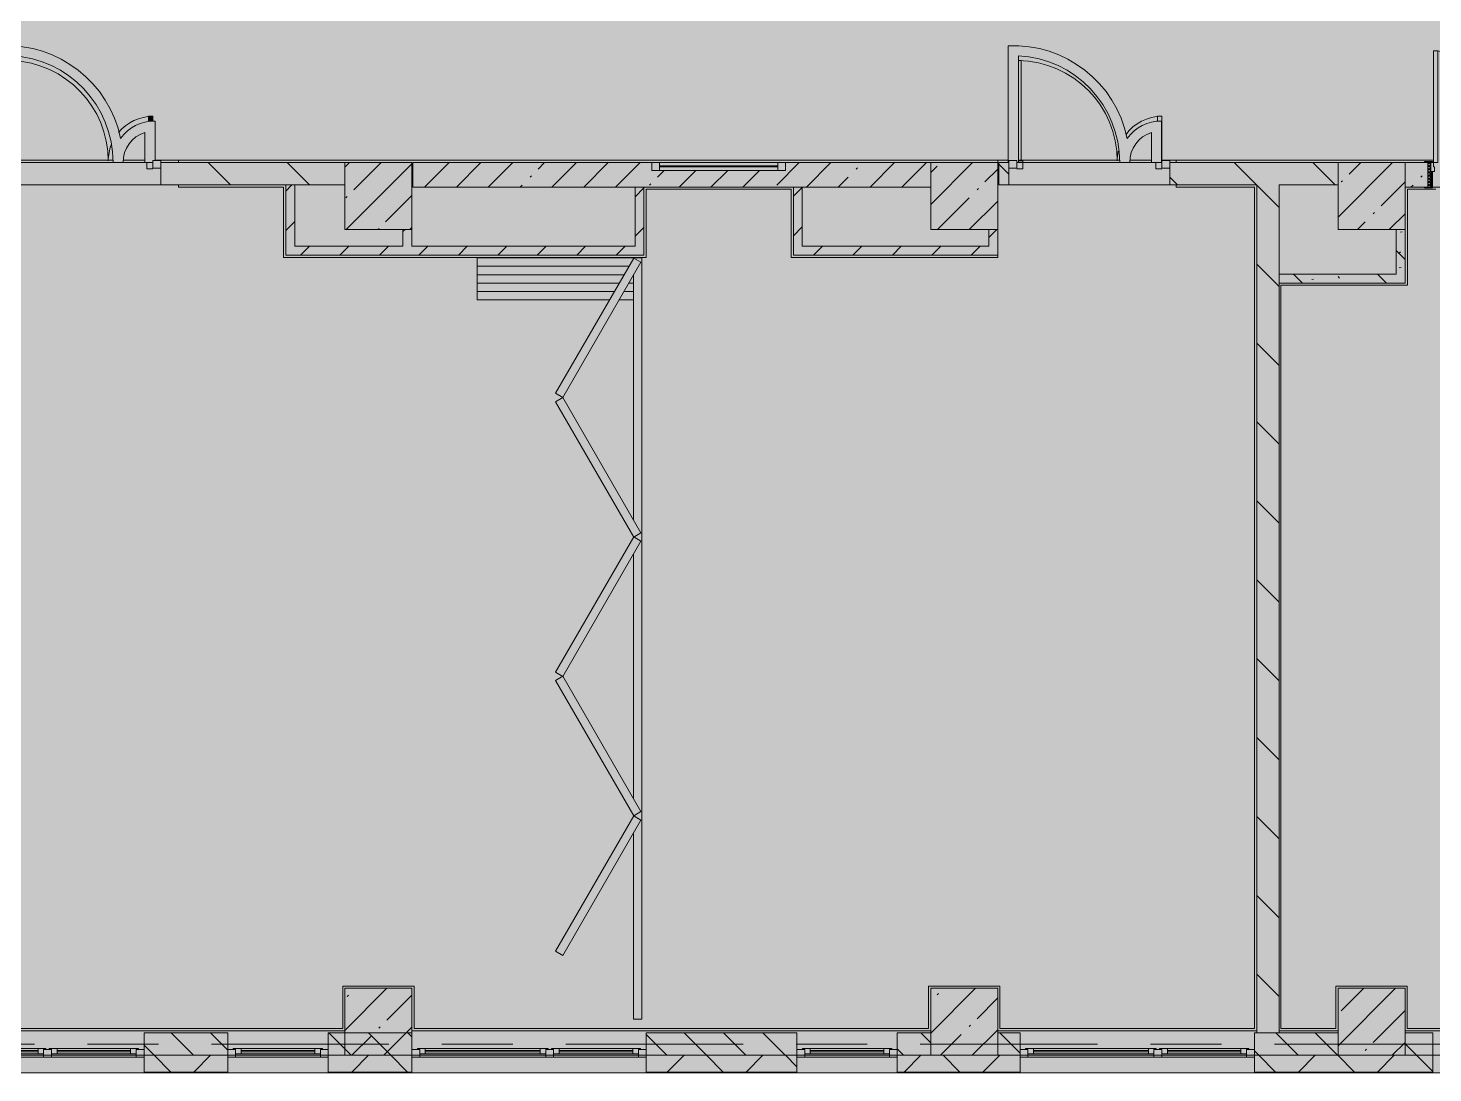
# Model space of a CAD drawing. Header units: millimetres. Extents: x -5714 to 188114, y -8553 to 29000.
# Drawn here: x 74925 to 87514, y -258 to 9105 of the extents above; entities that cross this region are included whole.
import ezdxf

# ---------------------------------------------------------------- set-up
doc = ezdxf.new("R2010")
doc.units = ezdxf.units.MM
doc.linetypes.add('Осевая', pattern=[3175, 635, -476.25, 1587.5, -476.25])
doc.layers.add('A-DETL-GENF-3', color=7, linetype='Continuous', lineweight=9, true_color=0xc0c0c0, transparency=0.4)
for name, color, linetype, lineweight, true_color in [('A-DETL-GENF-4', 7, 'Continuous', 5, 0xb7b7b7), ('A-DOOR-3', 7, 'Continuous', 5, 0xaaaaaa), ('A-DOOR-4', 7, 'Continuous', 5, 0xe2e2e2), ('A-DOOR-5', 7, 'Continuous', 5, 0xb7b7b7), ('A-DOOR-FRAM-2', 7, 'Continuous', 5, 0xe2e2e2), ('A-DOOR-FRAM-3', 7, 'Continuous', 5, 0xaaaaaa), ('A-DOOR-FRAM-4', 7, 'Continuous', 5, 0xb7b7b7), ('A-FLOR-1', 7, 'Continuous', 5, 0xb7b7b7), ('A-GLAZ-3', 7, 'Continuous', 5, 0x737373), ('A-GLAZ-CWMG-4', 7, 'Continuous', 5, 0x737373), ('A-WALL-3', 7, 'Continuous', 5, 0x737373), ('A-WALL-4', 7, 'Continuous', 9, 0x737373), ('I-WALL-3', 7, 'Continuous', 5, 0x737373), ('I-WALL-4', 7, 'Continuous', 5, 0x787878), ('S-COLS-1', 7, 'Continuous', 5, 0x737373)]:
    doc.layers.add(name, color=color, linetype=linetype, lineweight=lineweight, true_color=true_color)
for name, color, linetype, lineweight in [('A-WALL-2', 7, 'Continuous', 5), ('I-WALL-2', 7, 'Continuous', 5), ('S-COLS-2', 7, 'Continuous', 5), ('Оси', 7, 'Continuous', 9), ('Оси-2', 7, 'Осевая', 9)]:
    doc.layers.add(name, color=color, linetype=linetype, lineweight=lineweight)
pattern_1 = [(135, (61103.76, 0), (-353.553, -353.553), [])]
pattern_2 = [(135, (61103.76, 0), (-377.171, -377.171), [533.4, -88.9, 17.78, -88.9]), (135, (61103.76, 376.94), (-377.171, -377.171), []), (50, (61103.76, 0), (637.645, -55.787), [66.675, -733.425]), (355, (61103.76, 0), (-123.35, 668.7), [53.34, -586.74]), (100.451, (61156.9, -4.65), (514.299, 612.908), [56.665, -623.315]), (46.184, (61103.8, 177.8), (948.776, -147.15), [100.012, -1100.137]), (96.636, (61182.8, 165.5), (830.91, 865.997), [84.998, -934.973]), (351.184, (61103.8, 177.8), (830.918, 865.988), [80.01, -880.11]), (21, (61192.66, 133.35), (530.651, -357.928), [66.675, -733.425]), (326, (61192.66, 133.35), (216.308, 644.658), [53.34, -586.74]), (71.451, (61236.9, 103.5), (746.96, 286.724), [56.665, -623.315]), (37.5, (61103.76, 0), (10.8105, 295.9426), [16.764, -562.864, 16.764, -578.866, -588.962]), (37.5, (61103.76, 0), (10.8105, 295.9426), [-1175.258, 16.764, -572.198]), (7.5, (61103.76, 0), (233.869, 350.6318), [16.764, -322.834, 16.764, -549.529, -224.472]), (7.5, (61103.76, 0), (233.869, 350.6318), [-905.891, 16.764, -207.708]), (327.5, (60905.51, 0), (474.5678, -20.0513), [16.764, -205.486, 16.764, -676.656, -920.115]), (327.5, (60905.51, 0), (474.5678, -20.0513), [-915.67, 16.764, -903.351]), (317.5, (60816.6, 0), (518.452, 88.9934), [16.764, -272.161, 16.764, -443.738, -653.415]), (317.5, (60816.6, 0), (518.452, 88.9934), [-749.427, 16.764, -636.651])]
pattern_3 = [(45, (61103.76, 0), (-176.7767, 176.7767), [])]
pattern_4 = [(45, (61103.76, 0), (-285.123, 285.123), []), (45, (61388.9, 0), (-285.123, 285.123), [504.031, -100.806, 16.764, -84.042])]

# ---------------------------------------------------------------- blocks, each defined once
blk = doc.blocks.new('BSC_Колонна _Прямоугольная - 600х600-V110-3_9_1_птичка')
at = {"layer": 'S-COLS-2'}
h = blk.add_hatch(dxfattribs=at)
h.set_pattern_fill('FP_46', color=256, style=0, pattern_type=2)
h.set_pattern_definition([(45, (-25860, -200), (-285.123, 285.123), []), (45, (-25574.88, -200), (-285.123, 285.123), [504.031, -100.806, 16.764, -84.042])])
h.paths.add_polyline_path([(-300, -300), (300, -300), (300, 300), (-300, 300)])
at = {"layer": 'S-COLS-1'}
for p, q in [((300, 300), (-300, 300)), ((-300, 300), (-300, -300)), ((300, -300), (300, 300)), ((-300, -300), (300, -300))]:
    blk.add_line(p, q, dxfattribs=at)
blk = doc.blocks.new('BSC_Колонна _Прямоугольная - 600х600-V122-3_9_1_птичка')
at = {"layer": 'S-COLS-2'}
h = blk.add_hatch(dxfattribs=at)
h.set_pattern_fill('FP_59', color=256, style=0, pattern_type=2)
h.set_pattern_definition([(45, (-25860, -7600), (-285.123, 285.123), []), (45, (-25574.88, -7600), (-285.123, 285.123), [504.031, -100.806, 16.764, -84.042])])
h.paths.add_polyline_path([(-300, -300), (300, -300), (300, 300), (-300, 300), (-300, 150)])
at = {"layer": 'S-COLS-1'}
for p, q in [((300, 300), (-300, 300)), ((-300, 300), (-300, -300)), ((300, -300), (300, 300)), ((-300, -300), (300, -300))]:
    blk.add_line(p, q, dxfattribs=at)
blk = doc.blocks.new('120_Окно_СКБ_2Ст - 120_Окно_СКБ_2Ст 2100х2500 _мал створка СЛЕВА_-V126-3_9_1_птичка')
at = {"layer": 'A-GLAZ-3'}
for p, q in [((-1050, -127), (-1050, -57)), ((-1050, -57), (-980, -57)), ((1050, -57), (-1050, -57)), ((-980, -57), (-980, -127)), ((-220, -87), (-980, -87)), ((-980, -87), (-980, -127)), ((-930, -137), (-930, -87)), ((-930, -107), (-270, -107)), ((-270, -117), (-930, -117)), ((-270, -137), (-270, -87)), ((-220, -127), (-220, -57)), ((-220, -57), (-150, -57)), ((-220, -127), (-220, -87)), ((-150, -57), (-150, -127)), ((980, -87), (-150, -87)), ((-150, -87), (-150, -127)), ((-100, -137), (-100, -87)), ((-100, -107), (930, -107)), ((930, -117), (-100, -117)), ((930, -137), (930, -87)), ((980, -127), (980, -57)), ((980, -57), (1050, -57)), ((980, -127), (980, -87)), ((1050, -57), (1050, -127)), ((-980, -127), (-1050, -127)), ((-1050, -127), (-1000, -127)), ((-980, -127), (-1000, -127)), ((-1000, -127), (-1000, -137)), ((-1000, -137), (-200, -137)), ((-200, -137), (-1000, -137)), ((-150, -127), (-220, -127)), ((-200, -127), (-220, -127)), ((-200, -127), (-170, -127)), ((-200, -137), (-200, -127)), ((-150, -127), (-170, -127)), ((-170, -127), (-170, -137)), ((-170, -137), (1000, -137)), ((1000, -137), (-170, -137)), ((1050, -127), (980, -127)), ((1000, -127), (980, -127)), ((1000, -127), (1050, -127)), ((1000, -137), (1000, -127))]:
    blk.add_line(p, q, dxfattribs=at)
blk = doc.blocks.new('120_Окно_СКБ_1Ст - 120_Окно_СКБ_1Ст 900х2500_h_-22445987-3_9_1_птичка')
at = {"layer": 'A-GLAZ-3'}
for p, q in [((-450, -127), (-450, -57)), ((-450, -57), (-380, -57)), ((450, -57), (-450, -57)), ((-380, -57), (-380, -127)), ((380, -87), (-380, -87)), ((-380, -87), (-380, -127)), ((-330, -137), (-330, -87)), ((-330, -107), (330, -107)), ((330, -117), (-330, -117)), ((330, -137), (330, -87)), ((380, -127), (380, -57)), ((380, -57), (450, -57)), ((380, -127), (380, -87)), ((450, -57), (450, -127)), ((-380, -127), (-450, -127)), ((-450, -127), (-400, -127)), ((-380, -127), (-400, -127)), ((-400, -127), (-400, -137)), ((-400, -137), (400, -137)), ((400, -137), (-400, -137)), ((450, -127), (380, -127)), ((400, -127), (380, -127)), ((400, -127), (450, -127)), ((400, -137), (400, -127))]:
    blk.add_line(p, q, dxfattribs=at)
blk = doc.blocks.new('120_Окно_СКБ_1Ст - 120_Окно_СКБ_1Ст 900х2500_h_-20664874-3_9_1_птичка')
at = {"layer": 'A-GLAZ-3'}
for p, q in [((-450, -127), (-450, -57)), ((-450, -57), (-380, -57)), ((450, -57), (-450, -57)), ((-380, -57), (-380, -127)), ((380, -87), (-380, -87)), ((-380, -87), (-380, -127)), ((-330, -137), (-330, -87)), ((-330, -107), (330, -107)), ((330, -117), (-330, -117)), ((330, -137), (330, -87)), ((380, -127), (380, -57)), ((380, -57), (450, -57)), ((380, -127), (380, -87)), ((450, -57), (450, -127)), ((-380, -127), (-450, -127)), ((-450, -127), (-400, -127)), ((-380, -127), (-400, -127)), ((-400, -127), (-400, -137)), ((-400, -137), (400, -137)), ((400, -137), (-400, -137)), ((450, -127), (380, -127)), ((400, -127), (380, -127)), ((400, -127), (450, -127)), ((400, -137), (400, -127))]:
    blk.add_line(p, q, dxfattribs=at)
blk = doc.blocks.new('DOR__перегородка__Прямоугольная - ТП-3_ Вн_ДПГ_6820х3300h-19315679-3_9_1_птичка')
at = {"layer": 'A-DOOR-5'}
for p, q in [((6445, 1474), (6820, 1474)), ((6445, 1474), (6445, 288)), ((6520, 1474), (6520, 244)), ((6595, 1474), (6595, 201)), ((6670, 1474), (6670, 158)), ((6745, 1474), (6745, 114)), ((6820, 1474), (6820, 0)), ((6445, 201), (6445, 75)), ((6520, 158), (6520, 75)), ((0, 75), (0, 0)), ((0, 75), (1664, 75)), ((0, 0), (6820, 0)), ((1814, 75), (1827, 75)), ((1977, 75), (4164, 75)), ((4314, 75), (4325, 75)), ((4475, 75), (6663, 75)), ((6595, 114), (6595, 75)), ((6813, 75), (6820, 75))]:
    blk.add_line(p, q, dxfattribs=at)
at = {"layer": 'A-DOOR-FRAM-4'}
for p, q in [((570, 707), (608, 772)), ((608, 772), (1820, 72)), ((1821, 72), (3033, 772)), ((3033, 772), (3071, 707)), ((3070, 707), (3107, 772)), ((3107, 772), (4320, 72)), ((4319, 72), (5532, 772)), ((5532, 772), (5569, 707)), ((5569, 707), (5607, 772)), ((5607, 772), (6819, 72)), ((1783, 7), (570, 707)), ((3071, 707), (1858, 7)), ((4282, 7), (3070, 707)), ((5569, 707), (4357, 7)), ((6781, 7), (5569, 707)), ((1820, 72), (1783, 7)), ((1858, 7), (1821, 72)), ((4320, 72), (4282, 7)), ((4357, 7), (4319, 72)), ((6819, 72), (6781, 7))]:
    blk.add_line(p, q, dxfattribs=at)
blk = doc.blocks.new('BSC_Колонна _Прямоугольная - 600х600-V200-3_9_1_птичка')
at = {"layer": 'S-COLS-2'}
h = blk.add_hatch(dxfattribs=at)
h.set_pattern_fill('FP_121', color=256, style=0, pattern_type=2)
h.set_pattern_definition([(45, (-22210, -7600), (-285.123, 285.123), []), (45, (-21924.88, -7600), (-285.123, 285.123), [504.031, -100.806, 16.764, -84.042])])
h.paths.add_polyline_path([(-300, -300), (300, -300), (300, 300), (-300, 300), (-300, 150)])
at = {"layer": 'S-COLS-1'}
for p, q in [((300, 300), (-300, 300)), ((-300, 300), (-300, -300)), ((300, -300), (300, 300)), ((-300, -300), (300, -300))]:
    blk.add_line(p, q, dxfattribs=at)
blk = doc.blocks.new('BSC_Колонна _Прямоугольная - 600х600-V201-3_9_1_птичка')
at = {"layer": 'S-COLS-2'}
h = blk.add_hatch(dxfattribs=at)
h.set_pattern_fill('FP_122', color=256, style=0, pattern_type=2)
h.set_pattern_definition([(45, (-22210, -200), (-285.123, 285.123), []), (45, (-21924.88, -200), (-285.123, 285.123), [504.031, -100.806, 16.764, -84.042])])
h.paths.add_polyline_path([(-300, -300), (300, -300), (300, 300), (-300, 300)])
at = {"layer": 'S-COLS-1'}
for p, q in [((300, 300), (-300, 300)), ((-300, 300), (-300, -300)), ((300, -300), (300, 300)), ((-300, -300), (300, -300))]:
    blk.add_line(p, q, dxfattribs=at)
blk = doc.blocks.new('BSC_Колонна _Прямоугольная - 600х600-V210-3_9_1_птичка')
at = {"layer": 'S-COLS-2'}
h = blk.add_hatch(dxfattribs=at)
h.set_pattern_fill('FP_132', color=256, style=0, pattern_type=2)
h.set_pattern_definition([(45, (-16960, -7600), (-285.123, 285.123), []), (45, (-16674.88, -7600), (-285.123, 285.123), [504.031, -100.806, 16.764, -84.042])])
h.paths.add_polyline_path([(-300, -300), (300, -300), (300, 300), (-300, 300)])
at = {"layer": 'S-COLS-1'}
for p, q in [((300, 300), (-300, 300)), ((-300, 300), (-300, -300)), ((300, -300), (300, 300)), ((-300, -300), (300, -300))]:
    blk.add_line(p, q, dxfattribs=at)
blk = doc.blocks.new('120_Окно_СКБ_1Ст - 120_Окно_СКБ_1Ст 400х1200 EI30-24228621-3_9_1_птичка')
at = {"layer": 'A-GLAZ-3'}
for p, q in [((-600, 40), (-600, 110)), ((-600, 110), (-530, 110)), ((600, 110), (-600, 110)), ((-530, 40), (-600, 40)), ((-600, 40), (600, 40)), ((-530, 110), (-530, 40)), ((530, 80), (-530, 80)), ((530, 70), (-530, 70)), ((530, 40), (530, 110)), ((530, 110), (600, 110)), ((600, 40), (530, 40)), ((600, 110), (600, 40))]:
    blk.add_line(p, q, dxfattribs=at)
blk = doc.blocks.new('110_Дверь_СКБ_1Ст_Внутренняя1 - Д-4_п__1100x2100h_административные помещения-32218723-3_9_1_птичка')
at = {"layer": 'A-DOOR-3'}
h = blk.add_hatch(dxfattribs=at)
h.set_pattern_fill('FP_36', color=256, style=0, pattern_type=2)
h.set_pattern_definition([(135, (1751.41, 174.685), (-14.14214, -14.14214), []), (225, (1751.41, 174.685), (14.14214, -14.14214), [])])
h.paths.add_polyline_path([(562.5, -110), (562.5, 110), (537.5, 110), (537.5, -110)])
at = {"layer": 'A-DOOR-4'}
h = blk.add_hatch(color=256, dxfattribs=at)
h.paths.add_polyline_path([(537.5, 30), (537.5, 110), (512.5, 110), (512.5, 70), (502.5, 70), (502.5, 30)])
h.paths.add_polyline_path([(-477.5, 30), (-477.5, 70), (-487.5, 70), (-487.5, 110), (-512.5, 110), (-512.5, 30)])
at = {"layer": 'A-DOOR-FRAM-2'}
for points in [[(-447.5, 110), (-447.5, 1110), (-487.5, 1110), (-487.5, 110)], [(-497.5, 110), (-497.5, 118), (-567.5, 118), (-567.5, 110)], [(-497.5, -110), (-497.5, 30), (-512.5, 30), (-512.5, -110)], [(592.5, 110), (592.5, 118), (522.5, 118), (522.5, 110)], [(537.5, -110), (537.5, 30), (522.5, 30), (522.5, -110)], [(-497.5, -118), (-497.5, -110), (-567.5, -110), (-567.5, -118)], [(592.5, -118), (592.5, -110), (522.5, -110), (522.5, -118)]]:
    blk.add_hatch(color=256, dxfattribs=at).paths.add_polyline_path(points)
at = {"layer": 'A-DOOR-FRAM-3'}
h = blk.add_hatch(dxfattribs=at)
h.set_pattern_fill('FP_37', color=256, style=0, pattern_type=2)
h.set_pattern_definition([(45, (-371.384, 174.685), (-14.1421, 14.1421), []), (135, (-371.384, 174.685), (-14.1421, -14.1421), [])])
h.paths.add_polyline_path([(-512.5, -110), (-512.5, 110), (-537.5, 110), (-537.5, -110)])
at = {"layer": 'A-DOOR-5'}
for p, q in [((-487.5, 1110), (-487.5, 110)), ((-447.5, 1110), (-487.5, 1110)), ((-447.5, 110), (-447.5, 1110)), ((-487.5, 110), (-447.5, 110))]:
    blk.add_line(p, q, dxfattribs=at)
blk.add_arc((-487.5, 110), 1000, 360, 90, dxfattribs=at)
at = {"layer": 'A-DOOR-FRAM-4'}
for p, q in [((-497.5, 118), (-567.5, 118)), ((-567.5, 118), (-567.5, 110)), ((-567.5, 110), (-497.5, 110)), ((-512.5, 110), (-537.5, 110)), ((-537.5, 110), (-537.5, -110)), ((-487.5, 110), (-512.5, 110)), ((-512.5, 110), (-512.5, 30)), ((-512.5, -110), (-512.5, 110)), ((-497.5, 110), (-512.5, 110)), ((-512.5, 110), (-512.5, 109)), ((-512.5, 109), (-497.5, 109)), ((-512.5, 30), (-477.5, 30)), ((-497.5, 30), (-512.5, 30)), ((-512.5, 30), (-512.5, -110)), ((-497.5, 110), (-497.5, 118)), ((-497.5, 109), (-497.5, 110)), ((-497.5, -110), (-497.5, 30)), ((-487.5, 70), (-487.5, 110)), ((-477.5, 70), (-487.5, 70)), ((-477.5, 30), (-477.5, 70)), ((512.5, 70), (502.5, 70)), ((502.5, 70), (502.5, 30)), ((502.5, 30), (537.5, 30)), ((512.5, 110), (512.5, 70)), ((537.5, 110), (512.5, 110)), ((592.5, 118), (522.5, 118)), ((522.5, 118), (522.5, 110)), ((537.5, 110), (522.5, 110)), ((522.5, 110), (522.5, 109)), ((522.5, 110), (592.5, 110)), ((522.5, 109), (537.5, 109)), ((537.5, 30), (522.5, 30)), ((522.5, 30), (522.5, -110)), ((537.5, 30), (537.5, 110)), ((562.5, 110), (537.5, 110)), ((537.5, 110), (537.5, -110)), ((537.5, 109), (537.5, 110)), ((537.5, -110), (537.5, 30)), ((562.5, -110), (562.5, 110)), ((592.5, 110), (592.5, 118)), ((-497.5, -110), (-567.5, -110)), ((-567.5, -110), (-567.5, -118)), ((-567.5, -118), (-497.5, -118)), ((-537.5, -110), (-512.5, -110)), ((-512.5, -110), (-497.5, -110)), ((-497.5, -118), (-497.5, -110)), ((522.5, -110), (537.5, -110)), ((592.5, -110), (522.5, -110)), ((522.5, -110), (522.5, -118)), ((522.5, -118), (592.5, -118)), ((537.5, -110), (562.5, -110)), ((592.5, -118), (592.5, -110))]:
    blk.add_line(p, q, dxfattribs=at)
blk = doc.blocks.new('Прямоугольный импост - 50 x 70 мм-31927764-3_9_1_птичка')
at = {"layer": 'A-GLAZ-CWMG-4'}
for p, q in [((-70, 35), (0, 35)), ((-70, -35), (-70, 35)), ((0, 35), (0, -35)), ((0, -35), (-70, -35))]:
    blk.add_line(p, q, dxfattribs=at)
blk = doc.blocks.new('Дверь_Витражная_остекление_ - ДВН_ДАО_Главный вход_1200 в свету Д-22 _п_-31928779-3_9_1_птичка')
at = {"layer": 'A-DOOR-4'}
for points in [[(-615, 30), (-610, 30), (-615, 930)], [(610, 384), (650, 388), (650, 430), (610, 430), (610, 388)]]:
    blk.add_hatch(color=256, dxfattribs=at).paths.add_polyline_path(points)
at = {"layer": 'A-DETL-GENF-4'}
for p, q in [((-610, 30), (-610, 930)), ((650, 430), (610, 430)), ((610, 430), (610, 384)), ((650, 387), (650, 430)), ((-595, 30), (-615, 30)), ((-595, -40), (-595, 30)), ((595, -40), (595, 16)), ((-650, -40), (-595, -40)), ((650, -40), (595, -40))]:
    blk.add_line(p, q, dxfattribs=at)
at = {"layer": 'A-DOOR-5'}
blk.add_line((650, 430), (650, 387), dxfattribs=at)
for centre, radius, start, end in [((-650, 30), 900, 360, 87.7416), ((650, 30), 400, 90, 140.1159), ((650, 30), 400, 158.7261, 180)]:
    blk.add_arc(centre, radius, start, end, dxfattribs=at)
blk = doc.blocks.new('Дверь_Витражная_остекление_ - ДВН_ДАО_Главный вход_1200 в свету Д-22 _п_-V255-3_9_1_птичка')
at = {"layer": 'A-DOOR-4'}
for points in [[(-636, 30), (-610, 30), (-610, 930), (-636, 930)], [(648, 30), (650, 35), (648, 430), (610, 430), (610, 386), (648, 388), (648, 35)]]:
    blk.add_hatch(color=256, dxfattribs=at).paths.add_polyline_path(points)
at = {"layer": 'A-DETL-GENF-4'}
for p, q in [((-610, 930), (-636, 930)), ((-610, 30), (-610, 930)), ((650, 430), (610, 430)), ((610, 430), (610, 386)), ((650, 35), (650, 430)), ((-636, 30), (-610, 30)), ((-595, 30), (-636, 30)), ((-595, -40), (-595, 30)), ((595, -40), (595, 16)), ((-650, -40), (-595, -40)), ((650, -40), (595, -40))]:
    blk.add_line(p, q, dxfattribs=at)
at = {"layer": 'A-DOOR-5'}
blk.add_line((650, 430), (650, 35), dxfattribs=at)
for centre, radius, start, end in [((-650, 30), 900, 360, 89.1007), ((650, 30), 400, 90, 144.0144), ((650, 30), 400, 167.5043, 180)]:
    blk.add_arc(centre, radius, start, end, dxfattribs=at)
blk = doc.blocks.new('Прямоугольный импост - 50 x 70 мм-31701779-3_9_1_птичка')
at = {"layer": 'A-GLAZ-CWMG-4'}
for p, q in [((0, 35), (-70, 35)), ((-70, 35), (-70, -35)), ((0, -35), (0, 35)), ((-70, -35), (0, -35))]:
    blk.add_line(p, q, dxfattribs=at)

msp = doc.modelspace()

# ---------------------------------------------------------------- hatches: boundary and pattern name
at = {"layer": 'A-DETL-GENF-3'}
msp.add_hatch(color=256, dxfattribs=at).paths.add_polyline_path([(97464.2, -258), (99413.8, -258), (99413.8, 15358), (60835.8, 15358), (60835.8, -258), (96532, -258)])
at = {"layer": 'A-WALL-2'}
h = msp.add_hatch(dxfattribs=at)
h.set_pattern_fill('FP_64', color=256, style=0, pattern_type=2)
h.set_pattern_definition([(135, (61103.76, 0), (-176.7767, -176.7767), [])])
h.paths.add_polyline_path([(92803.1, -100), (93213.8, -100), (93213.8, 100), (91986.6, 100), (91986.6, -100)])
h.paths.add_polyline_path([(99093.8, -100), (99093.8, 100), (98526.8, 100), (98526.8, -100)])
h.paths.add_polyline_path([(91086.6, -100), (91086.6, 100), (90913.5, 100), (90913.5, -100), (90938.7, -100)])
h.paths.add_polyline_path([(97464.2, -100), (97626.8, -100), (97626.8, 100), (97073.8, 100), (97073.8, -100)])
h.paths.add_polyline_path([(94713.8, -100), (94973.8, -100), (94973.8, 100), (94713.8, 100), (94713.8, 39.5)])
h.paths.add_polyline_path([(80684.5, -100), (81813.8, -100), (81813.8, 100), (80463.8, 100), (80463.8, -100)])
h.paths.add_polyline_path([(77887.9, -100), (78363.8, -100), (78363.8, 100), (77613.8, 100), (77613.8, -100)])
h.paths.add_polyline_path([(85913.8, -100), (86663.8, -100), (86663.8, 100), (85913.8, 100)])
h.paths.add_polyline_path([(87263.8, -100), (87513.5, -100), (87513.5, 100), (87263.8, 100), (87263.8, -63.8)])
h.paths.add_polyline_path([(83813.8, -100), (83813.8, 100), (83613.8, 100), (83613.8, -100)])
h.paths.add_polyline_path([(83013.8, -100), (83013.8, 100), (82713.8, 100), (82713.8, -100)])
h.paths.add_polyline_path([(76713.8, -100), (76713.8, 100), (75963.8, 100), (75963.8, -100)])
h.paths.add_polyline_path([(71463.5, -100), (72213.8, -100), (72213.8, 100), (71463.5, 100)])
h.paths.add_polyline_path([(73113.8, -100), (73263.8, -100), (73263.8, 100), (73113.8, 100)])
h.paths.add_polyline_path([(68763.8, -100), (68763.8, 100), (67933.8, 100), (67933.8, -100), (68565.8, -100)])
h = msp.add_hatch(dxfattribs=at)
h.set_pattern_fill('FP_66', color=256, style=0, pattern_type=2)
h.set_pattern_definition([(45, (61103.76, 0), (-353.5534, 353.5534), []), (135, (61103.76, 0), (-353.5534, -353.5534), [])])
h.paths.add_polyline_path([(90938.7, -250), (91086.6, -250), (91086.6, -100), (90313.5, -100), (90313.5, -250), (90913.5, -250)])
h.paths.add_polyline_path([(91986.6, -250), (93213.8, -250), (93213.8, -100), (91986.6, -100)])
h.paths.add_polyline_path([(99413.8, -250), (99413.8, -100), (98526.8, -100), (98526.8, -250), (99328.6, -250)])
h.paths.add_polyline_path([(94113.8, -250), (94973.8, -250), (94973.8, -100), (94113.8, -100)])
h.paths.add_polyline_path([(97464.2, -250), (97626.8, -250), (97626.8, -100), (97073.8, -100), (97073.8, -250)])
h.paths.add_polyline_path([(82713.8, -250), (83813.8, -250), (83813.8, -100), (82713.8, -100)])
h.paths.add_polyline_path([(87263.8, -250), (87513.5, -250), (87513.5, -100), (85913.8, -100), (85913.8, -250), (87209.9, -250)])
h.paths.add_polyline_path([(75963.8, -250), (76713.8, -250), (76713.8, -100), (75963.8, -100)])
h.paths.add_polyline_path([(77613.8, -250), (78363.8, -250), (78363.8, -100), (77613.8, -100)])
h.paths.add_polyline_path([(80463.8, -250), (81813.8, -250), (81813.8, -100), (80463.8, -100)])
h.paths.add_polyline_path([(73226.9, -250), (73863.8, -250), (73863.8, -100), (73113.8, -100), (73113.8, -250)])
h.paths.add_polyline_path([(71463.5, -250), (72213.8, -250), (72213.8, -100), (71463.5, -100)])
h.paths.add_polyline_path([(63904.8, -250), (64833.8, -250), (64833.8, -100), (60843.8, -100), (60843.8, -250), (62040.4, -250)])
h.paths.add_polyline_path([(69363.5, -250), (69363.5, -100), (67933.8, -100), (67933.8, -250), (68565.8, -250)])
at = {"layer": 'I-WALL-2'}
h = msp.add_hatch(dxfattribs=at)
h.set_pattern_fill('FP_65', color=256, style=0, pattern_type=2)
h.set_pattern_definition(pattern_1)
h.paths.add_polyline_path([(77763.8, 7700), (77763.8, 7900), (76113, 7900), (76113, 7700), (77313.8, 7700)])
h.paths.add_polyline_path([(68763.8, 7700), (68763.8, 7900), (67633.8, 7900), (67633.8, 7700), (68214.8, 7700)])
h.paths.add_polyline_path([(69363.8, 7700), (73263.8, 7700), (73263.8, 7900), (72563.8, 7900), (72563.8, 7830), (71763.8, 7830), (71763.8, 7900), (69363.8, 7900), (69363.8, 7789.5)])
h.paths.add_polyline_path([(74673, 7700), (74673, 7900), (73863.8, 7900), (73863.8, 7700)])
h.paths.add_polyline_path([(64837, 7700), (65133.8, 7700), (65133.8, 7900), (64833.8, 7900), (64833.8, 7700)])
h = msp.add_hatch(dxfattribs=at)
h.set_pattern_fill('FP_62', color=256, style=0, pattern_type=2)
h.set_pattern_definition(pattern_4)
h.paths.add_polyline_path([(81782.8, 7680), (83013.8, 7680), (83013.8, 7900), (81713.3, 7900), (81713.3, 7830), (80513.3, 7830), (80513.3, 7900), (78373.8, 7900), (78373.8, 7680), (80684.5, 7680)])
h = msp.add_hatch(dxfattribs=at)
h.set_pattern_fill('FP_65', color=256, style=0, pattern_type=2)
h.set_pattern_definition(pattern_1)
h.paths.add_polyline_path([(86134.5, 7700), (86663.8, 7700), (86663.8, 7900), (85154.8, 7900), (85154.8, 7700), (85934.5, 7700)])
h.paths.add_polyline_path([(83623.8, 7700), (83714.8, 7700), (83714.8, 7900), (83623.8, 7900), (83623.8, 7750.3)])
h = msp.add_hatch(dxfattribs=at)
h.set_pattern_fill('FP_62', color=256, style=0, pattern_type=2)
h.set_pattern_definition(pattern_4)
h.paths.add_polyline_path([(88598.8, 7680), (90313.5, 7680), (90313.5, 7900), (88568.8, 7900), (88568.8, 7680)])
h.paths.add_polyline_path([(87468.8, 7680), (87468.8, 7900), (87263.8, 7900), (87263.8, 7680), (87438.8, 7680)])
h = msp.add_hatch(dxfattribs=at)
h.set_pattern_fill('FP_67', color=256, style=0, pattern_type=2)
h.set_pattern_definition(pattern_3)
h.paths.add_polyline_path([(77313.8, 7150), (77313.8, 7700), (77233.8, 7700), (77233.8, 7150)])
h = msp.add_hatch(dxfattribs=at)
h.set_pattern_fill('FP_67', color=256, style=0, pattern_type=2)
h.set_pattern_definition(pattern_3)
h.paths.add_polyline_path([(80443.8, 7070), (80443.8, 7680), (80363.8, 7680), (80363.8, 7070)])
h = msp.add_hatch(dxfattribs=at)
h.set_pattern_fill('FP_67', color=256, style=0, pattern_type=2)
h.set_pattern_definition(pattern_3)
h.paths.add_polyline_path([(81862.8, 7150), (81862.8, 7680), (81782.8, 7680), (81782.8, 7150)])
h = msp.add_hatch(dxfattribs=at)
h.set_pattern_fill('FP_65', color=256, style=0, pattern_type=2)
h.set_pattern_definition(pattern_1)
h.paths.add_polyline_path([(86134.5, 100), (86134.5, 7700), (85934.5, 7700), (85934.5, 100)])
h = msp.add_hatch(dxfattribs=at)
h.set_pattern_fill('FP_67', color=256, style=0, pattern_type=2)
h.set_pattern_definition(pattern_3)
h.paths.add_polyline_path([(78363.8, 7150), (78363.8, 7300), (78283.8, 7300), (78283.8, 7150)])
h = msp.add_hatch(dxfattribs=at)
h.set_pattern_fill('FP_67', color=256, style=0, pattern_type=2)
h.set_pattern_definition(pattern_3)
h.paths.add_polyline_path([(83613.8, 7070), (83613.8, 7300), (83533.8, 7300), (83533.8, 7070)])
h = msp.add_hatch(dxfattribs=at)
h.set_pattern_fill('FP_67', color=256, style=0, pattern_type=2)
h.set_pattern_definition(pattern_3)
h.paths.add_polyline_path([(80363.8, 7070), (80363.8, 7150), (77233.8, 7150), (77233.8, 7070), (78820.1, 7070)])
h = msp.add_hatch(dxfattribs=at)
h.set_pattern_fill('FP_67', color=256, style=0, pattern_type=2)
h.set_pattern_definition(pattern_3)
h.paths.add_polyline_path([(83533.8, 7070), (83533.8, 7150), (81782.8, 7150), (81782.8, 7070), (82548.9, 7070)])
at = {"layer": 'I-WALL-4'}
h = msp.add_hatch(dxfattribs=at)
h.set_pattern_fill('FP_70', color=256, style=0, pattern_type=2)
h.set_pattern_definition(pattern_2)
h.paths.add_polyline_path([(87263.8, 6820), (87263.8, 7300), (87183.8, 7300), (87183.8, 6820)])
h = msp.add_hatch(dxfattribs=at)
h.set_pattern_fill('FP_70', color=256, style=0, pattern_type=2)
h.set_pattern_definition(pattern_2)
h.paths.add_polyline_path([(87183.8, 6820), (87183.8, 6900), (86134.5, 6900), (86134.5, 6820), (86277.7, 6820)])
at = {"layer": 'S-COLS-2'}
h = msp.add_hatch(dxfattribs=at)
h.set_pattern_fill('FP_62', color=256, style=0, pattern_type=2)
h.set_pattern_definition(pattern_4)
h.paths.add_polyline_path([(77763.8, -100), (78363.8, -100), (78363.8, 500), (77763.8, 500)])

# ---------------------------------------------------------------- linework, layer by layer
at = {"layer": 'A-FLOR-1'}
for p, q in [((83708.7, 8947.1), (83708.7, 7900)), ((83798.7, 7900), (83798.7, 8856.8)), ((76062, 7919), (76062, 8271.9)), ((85082.7, 7900), (85082.7, 8271.9)), ((75972, 8169.4), (75972, 7900)), ((84992.7, 8169.4), (84992.7, 7900)), ((74777.9, 7920), (75685, 7920)), ((75686, 7900), (75776.1, 7900)), ((75778, 7920), (75972, 7920)), ((75972, 7900), (76043, 7900)), ((76273, 7920), (76062, 7920)), ((83708.7, 7920), (76273, 7920)), ((76273, 7900), (76273, 7920)), ((83613.8, 7920), (83613.8, 7900)), ((83784.8, 7900), (83798.7, 7900)), ((83798.7, 7920), (84705.7, 7920)), ((84706.8, 7900), (84796.8, 7900)), ((84798.7, 7920), (84992.7, 7920)), ((84992.7, 7900), (85082.7, 7900)), ((87518.8, 7920), (85082.7, 7920)), ((85213.8, 7900), (85213.8, 7920)), ((76273, 7680), (76273, 7700)), ((77213.8, 7680), (76273, 7680)), ((77213.8, 7050), (77213.8, 7680)), ((85213.8, 7680), (85213.8, 7700)), ((85914.5, 7680), (85213.8, 7680)), ((85914.5, 140), (85914.5, 7680)), ((81762.8, 7660), (80463.8, 7660)), ((80463.8, 7660), (80463.8, 7050)), ((81762.8, 7050), (81762.8, 7660)), ((87538.8, 7660), (87284.8, 7660)), ((87284.8, 7660), (87284.8, 6800)), ((80463.8, 7050), (77213.8, 7050)), ((83613.8, 7050), (81762.8, 7050)), ((83613.8, 7070), (83613.8, 7050)), ((87284.8, 6800), (86149.8, 6800)), ((86149.8, 6800), (86149.8, 140)), ((77743.8, 140), (77743.8, 520)), ((77743.8, 520), (78383.8, 520)), ((78383.8, 520), (78383.8, 140)), ((82993.8, 140), (82993.8, 520)), ((82993.8, 520), (83633.8, 520)), ((83633.8, 520), (83633.8, 140)), ((86644.8, 140), (86644.8, 520)), ((86644.8, 520), (87283.8, 520)), ((87283.8, 520), (87283.8, 140)), ((73883.8, 140), (77743.8, 140)), ((78383.8, 140), (82993.8, 140)), ((83633.8, 140), (85914.5, 140)), ((86149.8, 140), (86644.8, 140)), ((87283.8, 140), (90293.5, 140))]:
    msp.add_line(p, q, dxfattribs=at)
for centre, radius, start, end in [((74731, 7903), 1045, 11.78406, 92.36409), ((83751.8, 7903), 1045, 11.78406, 92.36409), ((74731, 7903), 955, 359.82001, 87.18541), ((83751.8, 7903), 955, 359.82001, 87.18541), ((76055, 7903), 369, 88.91556, 144.66492), ((85075.8, 7903), 369, 88.91556, 144.66492), ((76055, 7903), 279, 107.31049, 180.6161), ((85075.8, 7903), 279, 107.31049, 180.6161)]:
    msp.add_arc(centre, radius, start, end, dxfattribs=at)
at = {"layer": 'A-WALL-3'}
for p, q in [((76713.8, 100), (75963.8, 100)), ((75963.8, 100), (75963.8, -258)), ((76713.8, -258), (76713.8, 100)), ((78363.8, 100), (77613.8, 100)), ((77613.8, 100), (77613.8, -258)), ((78363.8, -258), (78363.8, 100)), ((81813.8, 100), (80463.8, 100)), ((80463.8, 100), (80463.8, -258)), ((81813.8, -258), (81813.8, 100)), ((83013.8, 100), (82713.8, 100)), ((82713.8, 100), (82713.8, -258)), ((83813.8, 100), (83613.8, 100)), ((83813.8, -258), (83813.8, 100)), ((85934.5, 100), (85913.8, 100)), ((85913.8, 100), (85913.8, -258)), ((86663.8, 100), (86134.5, 100)), ((87513.5, 100), (87263.8, 100)), ((87513.5, -258), (87513.5, 100)), ((76713.8, -100), (77613.8, -100)), ((78363.8, -100), (80463.8, -100)), ((81813.8, -100), (82713.8, -100)), ((83813.8, -100), (85913.8, -100)), ((87513.5, -100), (90313.5, -100)), ((60835.8, -258), (91086.6, -258))]:
    msp.add_line(p, q, dxfattribs=at)
at = {"layer": 'A-WALL-4'}
for p, q in [((77313.8, 7700), (77233.8, 7700)), ((80443.8, 7680), (80363.8, 7680)), ((81862.8, 7680), (81782.8, 7680)), ((86134.5, 6900), (86134.5, 6820)), ((85934.5, 100), (86134.5, 100)), ((75963.8, -100), (76713.8, -100)), ((77613.8, -100), (78363.8, -100)), ((80463.8, -100), (81813.8, -100)), ((82713.8, -100), (83013.8, -100)), ((83613.8, -100), (83813.8, -100)), ((85913.8, -100), (86663.8, -100)), ((87263.8, -100), (87513.5, -100)), ((75963.8, -250), (76713.8, -250)), ((77613.8, -250), (78363.8, -250)), ((80463.8, -250), (81813.8, -250)), ((82713.8, -250), (83813.8, -250)), ((85913.8, -250), (87513.5, -250)), ((75963.8, -253), (76713.8, -253)), ((77613.8, -253), (78363.8, -253)), ((80463.8, -253), (81813.8, -253)), ((82713.8, -253), (83813.8, -253)), ((85913.8, -253), (87513.5, -253))]:
    msp.add_line(p, q, dxfattribs=at)
at = {"layer": 'I-WALL-3'}
for p, q in [((74777.9, 7900), (75686, 7900)), ((75776.1, 7900), (75972, 7900)), ((77763.8, 7900), (76113, 7900)), ((76113, 7900), (76113, 7700)), ((80513.3, 7900), (78373.8, 7900)), ((78373.8, 7900), (78373.8, 7680)), ((83013.8, 7900), (81713.3, 7900)), ((83714.8, 7900), (83623.8, 7900)), ((83623.8, 7900), (83623.8, 7700)), ((83714.8, 7700), (83714.8, 7900)), ((83798.7, 7900), (84706.8, 7900)), ((84796.8, 7900), (84992.7, 7900)), ((86663.8, 7900), (85154.8, 7900)), ((85154.8, 7900), (85154.8, 7700)), ((87438.8, 7900), (87263.8, 7900)), ((77233.8, 7700), (73863.8, 7700)), ((77233.8, 7700), (77233.8, 7070)), ((77313.8, 7700), (77763.8, 7700)), ((77313.8, 7150), (77313.8, 7700)), ((78373.8, 7680), (80363.8, 7680)), ((80363.8, 7680), (80363.8, 7150)), ((80443.8, 7070), (80443.8, 7680)), ((80443.8, 7680), (81782.8, 7680)), ((81782.8, 7680), (81782.8, 7070)), ((81862.8, 7150), (81862.8, 7680)), ((81862.8, 7680), (83013.8, 7680)), ((85934.5, 7700), (83623.8, 7700)), ((85934.5, 7700), (85934.5, 100)), ((86134.5, 6900), (86134.5, 7700)), ((86134.5, 7700), (86663.8, 7700)), ((87263.8, 7680), (87438.8, 7680)), ((88528.8, 7680), (87508.8, 7680)), ((78283.8, 7300), (78283.8, 7150)), ((78363.8, 7150), (78363.8, 7300)), ((83533.8, 7300), (83533.8, 7150)), ((83613.8, 7070), (83613.8, 7300)), ((87183.8, 7300), (87183.8, 6900)), ((87263.8, 6820), (87263.8, 7300)), ((77233.8, 7070), (80443.8, 7070)), ((78283.8, 7150), (77313.8, 7150)), ((80363.8, 7150), (78363.8, 7150)), ((81782.8, 7070), (83613.8, 7070)), ((83533.8, 7150), (81862.8, 7150)), ((87183.8, 6900), (86134.5, 6900)), ((86134.5, 100), (86134.5, 6820)), ((86134.5, 6820), (87263.8, 6820)), ((73863.8, 120), (77763.8, 120)), ((78363.8, 120), (83013.8, 120)), ((83613.8, 120), (85935.1, 120)), ((86134.5, 120), (86663.8, 120)), ((87263.8, 120), (90313.5, 120)), ((75963.8, -100), (73863.8, -100))]:
    msp.add_line(p, q, dxfattribs=at)
at = {"layer": 'S-COLS-1'}
for p, q in [((78363.8, 500), (77763.8, 500)), ((77763.8, 500), (77763.8, -100)), ((78363.8, -100), (78363.8, 500)), ((77763.8, -100), (78363.8, -100))]:
    msp.add_line(p, q, dxfattribs=at)
at = {"layer": 'Оси'}
msp.add_line((87363.8, 0), (99863.8, 0), dxfattribs=at)
at = {"layer": 'Оси-2'}
msp.add_line((69108.2, 0), (87363.8, 0), dxfattribs=at)

# ---------------------------------------------------------------- block references
at = {"layer": 'A-DOOR-5'}
for name, p in [('Дверь_Витражная_остекление_ - ДВН_ДАО_Главный вход_1200 в свету Д-22 _п_-31928779-3_9_1_птичка', (75393, 7884)), ('Дверь_Витражная_остекление_ - ДВН_ДАО_Главный вход_1200 в свету Д-22 _п_-V255-3_9_1_птичка', (84434.8, 7884)), ('110_Дверь_СКБ_1Ст_Внутренняя1 - Д-4_п__1100x2100h_административные помещения-32218723-3_9_1_птичка', (88006.3, 7790))]:
    msp.add_blockref(name, p, dxfattribs=at)
at = {"layer": 'A-DOOR-5', "rotation": 89.99999999999955}
msp.add_blockref('DOR__перегородка__Прямоугольная - ТП-3_ Вн_ДПГ_6820х3300h-19315679-3_9_1_птичка', (80423.8, 225), dxfattribs=at)
at = {"layer": 'A-GLAZ-3'}
msp.add_blockref('120_Окно_СКБ_1Ст - 120_Окно_СКБ_1Ст 400х1200 EI30-24228621-3_9_1_птичка', (81113.3, 7790), dxfattribs=at)
at = {"layer": 'A-GLAZ-3', "rotation": 180}
for name, p in [('120_Окно_СКБ_2Ст - 120_Окно_СКБ_2Ст 2100х2500 _мал створка СЛЕВА_-V126-3_9_1_птичка', (74913.8, -175)), ('120_Окно_СКБ_1Ст - 120_Окно_СКБ_1Ст 900х2500_h_-22445987-3_9_1_птичка', (77163.8, -175)), ('120_Окно_СКБ_2Ст - 120_Окно_СКБ_2Ст 2100х2500 _мал створка СЛЕВА_-V126-3_9_1_птичка', (79413.8, -175)), ('120_Окно_СКБ_1Ст - 120_Окно_СКБ_1Ст 900х2500_h_-20664874-3_9_1_птичка', (82263.8, -175)), ('120_Окно_СКБ_2Ст - 120_Окно_СКБ_2Ст 2100х2500 _мал створка СЛЕВА_-V126-3_9_1_птичка', (84863.8, -175))]:
    msp.add_blockref(name, p, dxfattribs=at)
at = {"layer": 'A-GLAZ-CWMG-4', "extrusion": (0, 0, -1), "rotation": 180}
for p in [(-76113, 7884), (-85154.8, 7884)]:
    msp.add_blockref('Прямоугольный импост - 50 x 70 мм-31927764-3_9_1_птичка', p, dxfattribs=at)
at = {"layer": 'A-GLAZ-CWMG-4', "rotation": 180}
msp.add_blockref('Прямоугольный импост - 50 x 70 мм-31701779-3_9_1_птичка', (83714.8, 7884), dxfattribs=at)
at = {"layer": 'S-COLS-1'}
for name, p in [('BSC_Колонна _Прямоугольная - 600х600-V210-3_9_1_птичка', (78063.8, 7600)), ('BSC_Колонна _Прямоугольная - 600х600-V200-3_9_1_птичка', (83313.8, 7600)), ('BSC_Колонна _Прямоугольная - 600х600-V122-3_9_1_птичка', (86963.8, 7600)), ('BSC_Колонна _Прямоугольная - 600х600-V201-3_9_1_птичка', (83313.8, 200)), ('BSC_Колонна _Прямоугольная - 600х600-V110-3_9_1_птичка', (86963.8, 200))]:
    msp.add_blockref(name, p, dxfattribs=at)

doc.saveas('drawing.dxf')
